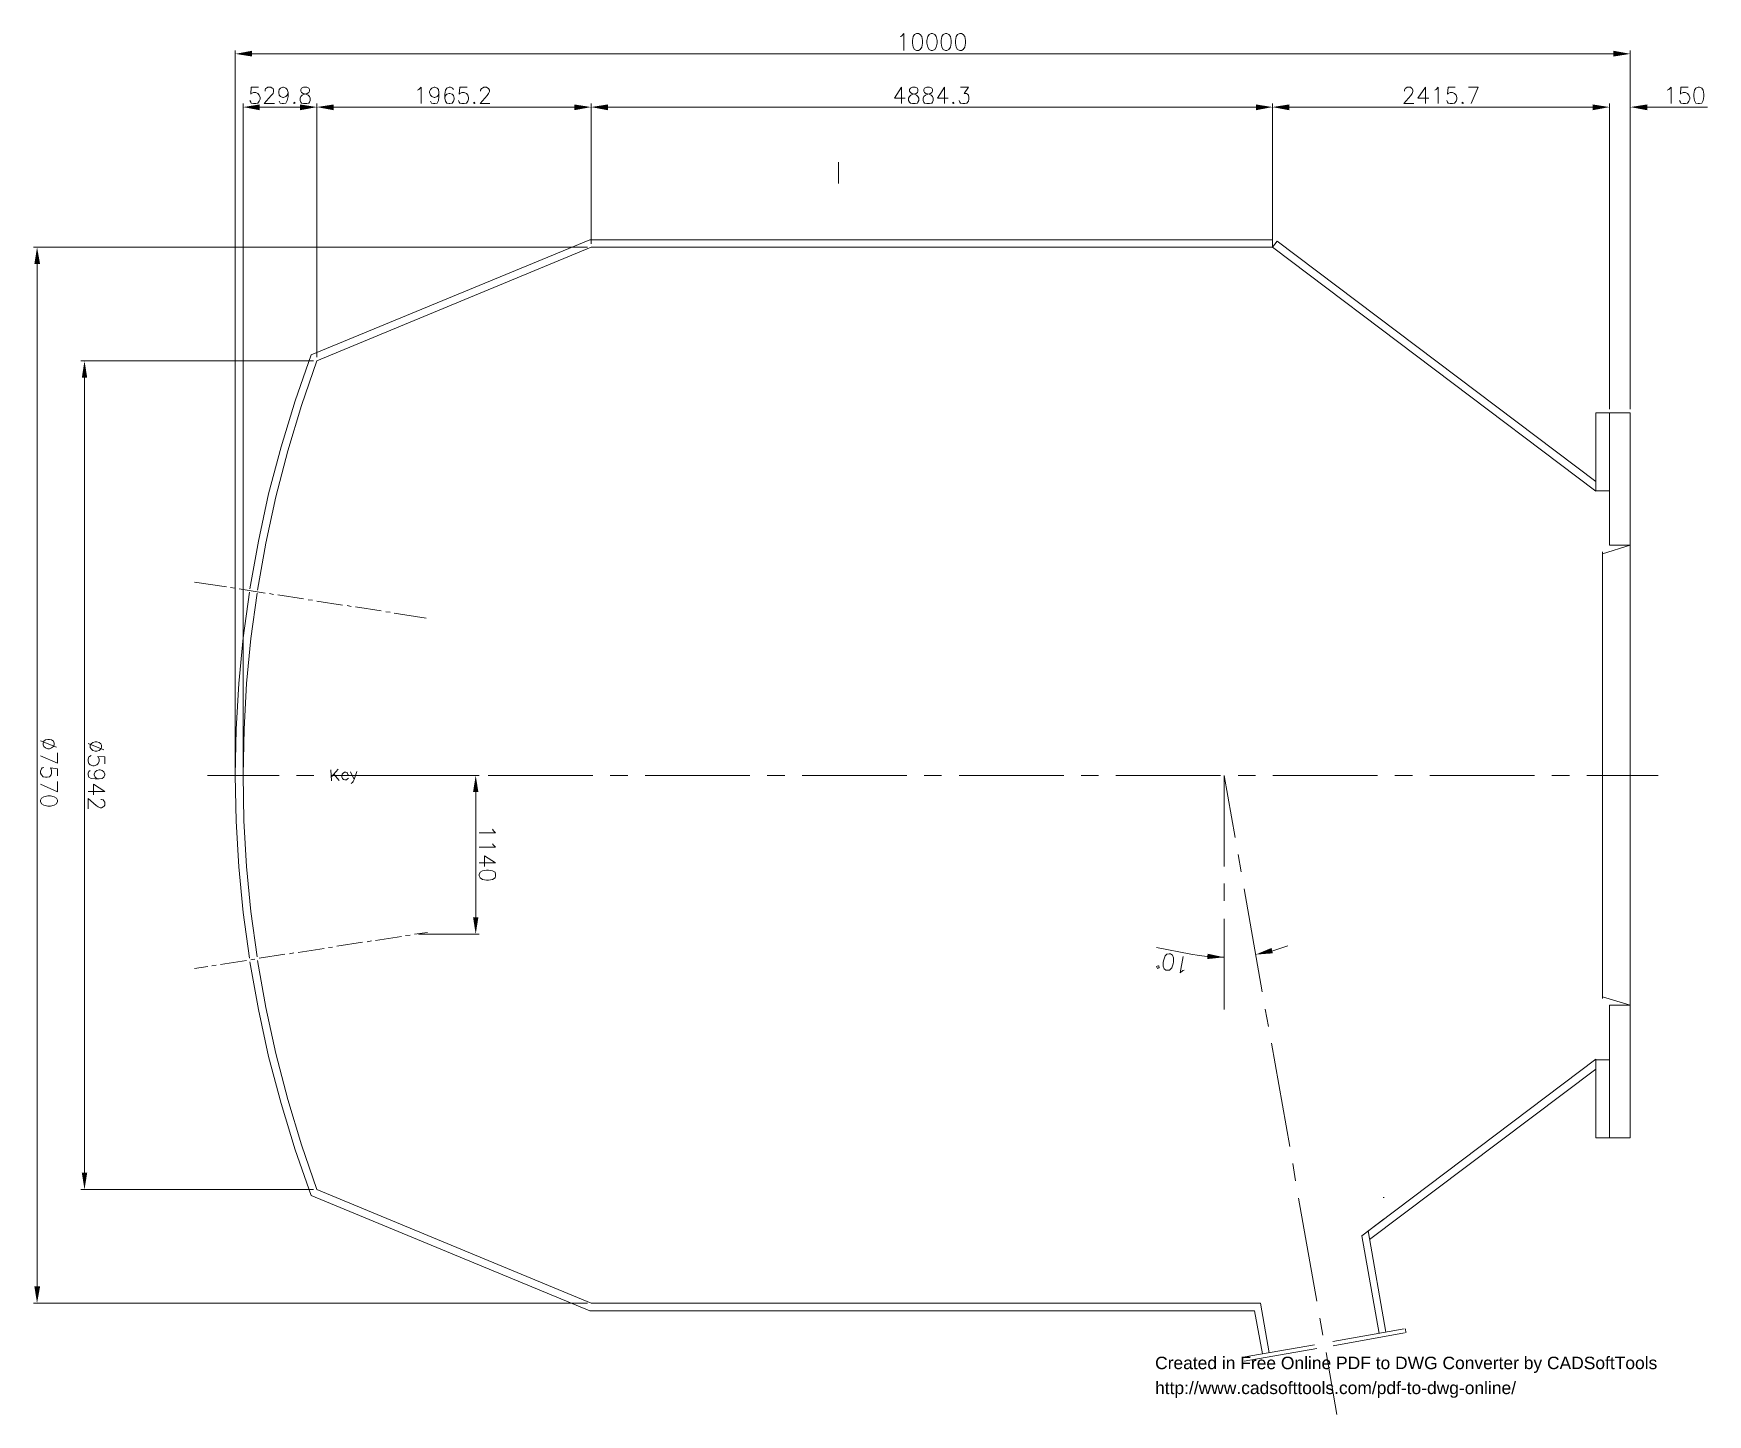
# Model space of a CAD drawing. Header units: millimetres. Extents: x 66 to 385, y 183 to 447.
import ezdxf

# ---------------------------------------------------------------- set-up
doc = ezdxf.new("R2010")
doc.units = ezdxf.units.MM
doc.header["$MEASUREMENT"] = 0
doc.layers.get('0').update_dxf_attribs({"linetype": 'CONTINUOUS'})
doc.layers.add('20FCBD0', color=7, linetype='CONTINUOUS')
doc.styles.add('20FCC60', font='Arial.ttf')

# ---------------------------------------------------------------- blocks, each defined once
blk = doc.blocks.new('20CE430')
at = {"layer": '20FCBD0', "color": 0, "true_color": 0x000001, "style": '20FCC60'}
for s, p in [('Created in Free Online PDF to DWG Converter by CADSoftTools', (0, 0)), ('http://www.cadsofttools.com/pdf-to-dwg-online/', (0, -2))]:
    blk.add_text(s, height=1, dxfattribs=at).set_placement(p)

msp = doc.modelspace()

# ---------------------------------------------------------------- hatches: boundary and pattern name
at = {"true_color": 0x000001}
for points in [[(107.44, 443.4), (107.44, 442.3), (104.22, 442.81)], [(367.28, 443.4), (367.28, 442.3), (370.5, 442.81)], [(108.88, 433.15), (108.88, 432.05), (105.75, 432.65)], [(116.59, 433.15), (116.59, 432.05), (119.8, 432.65)], [(123.02, 433.15), (123.02, 432.05), (119.8, 432.65)], [(168.91, 433.15), (168.91, 432.05), (172.13, 432.65)], [(175.34, 433.15), (175.34, 432.05), (172.13, 432.65)], [(299.04, 433.15), (299.04, 432.05), (302.18, 432.65)], [(305.39, 433.15), (305.39, 432.05), (302.18, 432.65)], [(363.3, 433.15), (363.3, 432.05), (366.52, 432.65)], [(363.3, 433.15), (363.3, 432.05), (366.52, 432.65)], [(373.72, 433.15), (373.72, 432.05), (370.5, 432.65)], [(66.97, 402.67), (65.87, 402.67), (66.38, 405.89)], [(75.95, 381), (74.93, 381), (75.44, 384.22)], [(150.62, 301.92), (149.61, 301.92), (150.11, 305.05)], [(150.62, 277.96), (149.61, 277.96), (150.11, 274.74)], [(302.26, 271.1), (302.01, 272.12), (298.96, 270.85)], [(289.81, 271.02), (289.73, 270), (292.95, 270.34)], [(75.95, 229.19), (74.93, 229.19), (75.44, 225.98)], [(66.97, 207.52), (65.87, 207.52), (66.38, 204.3)]]:
    msp.add_hatch(color=0, dxfattribs=at).paths.add_polyline_path(points)

# ---------------------------------------------------------------- linework, layer by layer
at = {"color": 0, "linetype": 'Continuous', "lineweight": 18, "true_color": 0x000005}
for p, q in [((104.22, 305.73), (104.22, 443.48)), ((370.5, 374.99), (370.5, 443.48)), ((105.75, 305.73), (105.75, 433.32)), ((119.8, 384.89), (119.8, 433.32)), ((119.8, 384.89), (119.8, 433.32)), ((172.13, 406.57), (172.13, 433.32)), ((172.13, 406.57), (172.13, 433.32)), ((302.18, 406.57), (302.18, 433.32)), ((302.18, 406.57), (302.18, 433.32)), ((366.52, 374.99), (366.52, 433.32)), ((366.52, 374.99), (366.52, 433.32)), ((370.5, 374.99), (370.5, 433.32)), ((171.45, 405.89), (65.7, 405.89)), ((119.13, 384.22), (74.76, 384.22)), ((136.82, 305.05), (150.79, 305.05)), ((139.19, 274.74), (150.79, 274.74)), ((119.13, 225.98), (74.76, 225.98)), ((171.45, 204.3), (65.7, 204.3))]:
    msp.add_line(p, q, dxfattribs=at)
at = {"color": 0, "linetype": 'Continuous', "lineweight": 18, "true_color": 0x000001}
for p, q in [((367.28, 442.81), (107.44, 442.81)), ((116.59, 432.65), (108.88, 432.65)), ((168.91, 432.65), (123.02, 432.65)), ((299.04, 432.65), (175.34, 432.65)), ((363.3, 432.65), (305.39, 432.65)), ((363.3, 432.65), (360.09, 432.65)), ((373.72, 432.65), (385.23, 432.65)), ((66.38, 402.67), (66.38, 207.52)), ((75.44, 381), (75.44, 229.19)), ((102.53, 341.04), (96.44, 341.97)), ((104.14, 340.78), (103.29, 340.95)), ((109.9, 339.85), (104.99, 340.7)), ((111.51, 339.6), (110.74, 339.77)), ((117.26, 338.75), (112.35, 339.51)), ((118.96, 338.5), (118.11, 338.58)), ((124.71, 337.57), (119.8, 338.33)), ((126.32, 337.31), (125.56, 337.48)), ((132.08, 336.47), (127.17, 337.23)), ((133.77, 336.21), (132.93, 336.3)), ((140.63, 335.11), (134.54, 336.04)), ((150.11, 301.92), (150.11, 277.96)), ((140.89, 275.08), (138.43, 274.74)), ((121.16, 272.03), (116.25, 271.27)), ((122.77, 272.29), (122, 272.2)), ((128.52, 273.22), (123.61, 272.46)), ((130.22, 273.47), (129.37, 273.3)), ((135.97, 274.32), (130.98, 273.56)), ((137.58, 274.57), (136.74, 274.49)), ((286.6, 270.93), (280.08, 272.2)), ((98.98, 268.56), (96.44, 268.22)), ((100.58, 268.82), (99.74, 268.73)), ((106.34, 269.75), (101.43, 268.99)), ((107.95, 270), (107.19, 269.83)), ((113.71, 270.93), (108.8, 270.17)), ((115.4, 271.19), (114.55, 271.02))]:
    msp.add_line(p, q, dxfattribs=at)
at = {"color": 0, "linetype": 'Continuous', "lineweight": 18, "true_color": 0x000007}
for p, q in [((231.39, 436.46), (231.39, 433.32)), ((239.61, 436.46), (239.61, 433.32)), ((331.39, 436.46), (331.39, 433.32)), ((219.37, 418.08), (219.37, 422.15)), ((171.87, 407.33), (118.7, 385.32)), ((172.13, 405.89), (119.8, 384.22)), ((302.18, 407.33), (171.87, 407.33)), ((302.18, 405.89), (172.13, 405.89)), ((302.18, 407.33), (302.18, 405.89)), ((363.9, 359.33), (302.18, 405.89)), ((363.9, 361.19), (303.11, 407.08)), ((370.5, 374.31), (363.9, 374.31)), ((363.9, 374.31), (363.9, 359.33)), ((366.52, 374.31), (366.52, 349)), ((370.5, 374.31), (370.5, 235.88)), ((366.52, 359.41), (363.81, 359.41)), ((365.17, 347.39), (370.5, 349)), ((370.5, 349), (366.52, 349)), ((365.17, 347.73), (365.17, 262.47)), ((70.1, 310.47), (67.06, 311.66)), ((79.16, 309.96), (76.12, 311.15)), ((122.43, 306.15), (122.6, 304.04)), ((123.87, 306.24), (122.51, 304.72)), ((123.02, 305.31), (124.04, 304.12)), ((79.33, 302.01), (76.12, 302.01)), ((153.92, 288.37), (150.79, 288.37)), ((365.17, 262.81), (370.5, 261.2)), ((370.5, 261.2), (366.52, 261.2)), ((366.52, 235.88), (366.52, 261.2)), ((363.9, 250.87), (319.28, 217.17)), ((366.52, 250.78), (363.81, 250.78)), ((363.9, 235.88), (363.9, 250.87)), ((363.9, 249), (320.72, 216.49)), ((370.5, 235.88), (363.9, 235.88)), ((171.87, 202.86), (118.7, 224.87)), ((172.13, 204.3), (119.8, 225.98)), ((323.51, 224.45), (323.34, 224.45)), ((323.51, 220.39), (319.28, 217.17)), ((320.46, 218.1), (323.85, 198.8)), ((319.28, 217.17), (322.58, 198.54)), ((298.79, 202.86), (171.87, 202.86)), ((299.89, 204.3), (172.13, 204.3)), ((298.79, 202.86), (300.31, 194.65)), ((299.89, 204.3), (301.58, 194.82)), ((313.69, 197.02), (327.32, 199.39)), ((313.77, 196.17), (327.41, 198.63)), ((327.58, 199.39), (327.66, 198.63)), ((296.59, 193.97), (310.22, 196.34)), ((296.76, 193.21), (310.64, 195.66))]:
    msp.add_line(p, q, dxfattribs=at)
at = {"color": 0, "linetype": 'Continuous', "lineweight": 18, "true_color": 0x000006}
for p, q in [((112.61, 305.05), (98.89, 305.05)), ((119.21, 305.05), (115.91, 305.05)), ((142.49, 305.05), (122.51, 305.05)), ((149.18, 305.05), (145.88, 305.05)), ((172.47, 305.05), (152.48, 305.05)), ((179.15, 305.05), (175.77, 305.05)), ((202.44, 305.05), (182.46, 305.05)), ((209.13, 305.05), (205.74, 305.05)), ((232.41, 305.05), (212.43, 305.05)), ((239.01, 305.05), (235.71, 305.05)), ((262.38, 305.05), (242.4, 305.05)), ((268.99, 305.05), (265.68, 305.05)), ((292.27, 305.05), (272.29, 305.05)), ((292.95, 305.05), (295.06, 293.2)), ((292.95, 305.05), (292.95, 287.7)), ((298.96, 305.05), (295.66, 305.05)), ((322.24, 305.05), (302.26, 305.05)), ((328.93, 305.05), (325.54, 305.05)), ((352.21, 305.05), (332.23, 305.05)), ((358.9, 305.05), (355.52, 305.05)), ((375.84, 305.05), (362.2, 305.05)), ((295.66, 289.98), (296.25, 286.68)), ((292.95, 284.4), (292.95, 281.09)), ((296.76, 283.38), (300.23, 263.74)), ((292.95, 277.71), (292.95, 260.35)), ((300.82, 260.43), (301.41, 257.13)), ((302.01, 253.92), (305.48, 234.19)), ((306.07, 230.97), (306.58, 227.67)), ((307.17, 224.37), (310.64, 204.72)), ((311.23, 201.42), (311.83, 198.2)), ((312.42, 194.9), (314.45, 183.05))]:
    msp.add_line(p, q, dxfattribs=at)
at = {"color": 0, "linetype": 'Continuous', "lineweight": 18, "true_color": 0x000007}
for points in [[(231.14, 446.11), (231.39, 446.19), (231.82, 446.7), (231.82, 443.48)], [(108.63, 436.46), (107.27, 436.46), (107.19, 435.1), (107.27, 435.27), (107.7, 435.44), (108.12, 435.44), (108.54, 435.27), (108.8, 434.93), (108.97, 434.51), (108.97, 434.17), (108.8, 433.75), (108.54, 433.41), (108.12, 433.32), (107.7, 433.32), (107.27, 433.41), (107.19, 433.58), (107.02, 433.92)], [(109.9, 435.69), (109.9, 435.86), (109.98, 436.2), (110.15, 436.29), (110.41, 436.46), (111, 436.46), (111.25, 436.29), (111.42, 436.2), (111.51, 435.86), (111.51, 435.61), (111.42, 435.27), (111.08, 434.85), (109.73, 433.32), (111.68, 433.32)], [(114.3, 435.44), (114.13, 434.93), (113.88, 434.68), (113.45, 434.51), (113.28, 434.51), (112.86, 434.68), (112.61, 434.93), (112.52, 435.44), (112.52, 435.61), (112.61, 436.03), (112.86, 436.29), (113.28, 436.46), (113.45, 436.46), (113.88, 436.29), (114.13, 436.03), (114.3, 435.44), (114.3, 434.68), (114.13, 433.92), (113.88, 433.41), (113.45, 433.32), (113.2, 433.32), (112.78, 433.41), (112.61, 433.75)], [(139.02, 435.86), (139.28, 436.03), (139.7, 436.46), (139.7, 433.32)], [(143.09, 435.44), (143, 434.93), (142.75, 434.68), (142.32, 434.51), (142.16, 434.51), (141.73, 434.68), (141.48, 434.93), (141.31, 435.44), (141.31, 435.61), (141.48, 436.03), (141.73, 436.29), (142.16, 436.46), (142.32, 436.46), (142.75, 436.29), (143, 436.03), (143.09, 435.44), (143.09, 434.68), (143, 433.92), (142.75, 433.41), (142.32, 433.32), (142.07, 433.32), (141.65, 433.41), (141.48, 433.75)], [(145.88, 436.03), (145.71, 436.29), (145.29, 436.46), (145.03, 436.46), (144.61, 436.29), (144.36, 435.86), (144.19, 435.1), (144.19, 434.34), (144.36, 433.75), (144.61, 433.41), (145.03, 433.32), (145.2, 433.32), (145.63, 433.41), (145.88, 433.75), (145.97, 434.17), (145.97, 434.34), (145.88, 434.85), (145.63, 435.1), (145.2, 435.27), (145.03, 435.27), (144.61, 435.1), (144.36, 434.85), (144.19, 434.34)], [(148.51, 436.46), (147.07, 436.46), (146.98, 435.1), (147.07, 435.27), (147.49, 435.44), (147.91, 435.44), (148.34, 435.27), (148.59, 434.93), (148.76, 434.51), (148.76, 434.17), (148.59, 433.75), (148.34, 433.41), (147.91, 433.32), (147.49, 433.32), (147.07, 433.41), (146.98, 433.58), (146.81, 433.92)], [(151.05, 435.69), (151.05, 435.86), (151.21, 436.2), (151.38, 436.29), (151.64, 436.46), (152.15, 436.46), (152.4, 436.29), (152.57, 436.2), (152.74, 435.86), (152.74, 435.61), (152.57, 435.27), (152.32, 434.85), (150.96, 433.32), (152.82, 433.32)], [(231.39, 436.46), (230.04, 434.34), (232.07, 434.34)], [(239.61, 436.46), (238.25, 434.34), (240.28, 434.34)], [(242.65, 436.46), (244.18, 436.46), (243.33, 435.27), (243.76, 435.27), (244.01, 435.1), (244.18, 434.93), (244.26, 434.51), (244.26, 434.17), (244.18, 433.75), (243.84, 433.41), (243.5, 433.32), (243.08, 433.32), (242.65, 433.41), (242.49, 433.58), (242.4, 433.92)], [(327.41, 435.69), (327.41, 435.86), (327.49, 436.2), (327.66, 436.29), (327.91, 436.46), (328.51, 436.46), (328.76, 436.29), (328.85, 436.2), (329.01, 435.86), (329.01, 435.61), (328.85, 435.27), (328.59, 434.85), (327.24, 433.32), (329.18, 433.32)], [(331.39, 436.46), (329.95, 434.34), (332.06, 434.34)], [(333.16, 435.86), (333.42, 436.03), (333.84, 436.46), (333.84, 433.32)], [(337.06, 436.46), (335.7, 436.46), (335.62, 435.1), (335.7, 435.27), (336.13, 435.44), (336.55, 435.44), (336.97, 435.27), (337.23, 434.93), (337.4, 434.51), (337.4, 434.17), (337.23, 433.75), (336.97, 433.41), (336.55, 433.32), (336.13, 433.32), (335.7, 433.41), (335.62, 433.58), (335.45, 433.92)], [(340.11, 433.32), (341.46, 436.46), (339.6, 436.46)], [(377.53, 435.86), (377.87, 436.03), (378.29, 436.46), (378.29, 433.32)], [(381.51, 436.46), (380.15, 436.46), (380.07, 435.1), (380.15, 435.27), (380.58, 435.44), (381, 435.44), (381.42, 435.27), (381.68, 434.93), (381.85, 434.51), (381.85, 434.17), (381.68, 433.75), (381.42, 433.41), (381, 433.32), (380.58, 433.32), (380.15, 433.41), (380.07, 433.58), (379.9, 433.92)], [(302.18, 407.33), (302.18, 405.89), (303.11, 407.08)], [(118.7, 385.32), (115.65, 376.6), (112.95, 367.79), (110.57, 358.82), (108.63, 349.76), (107.02, 340.7)], [(119.8, 384.22), (116.84, 375.67), (114.22, 367.03), (111.93, 358.22), (110.07, 349.42), (108.46, 340.44)], [(106.93, 340.02), (105.75, 331.3), (104.9, 322.58), (104.39, 313.86), (104.22, 305.05), (104.39, 296.33), (104.9, 287.61), (105.75, 278.89), (106.93, 270.17)], [(108.37, 339.85), (107.19, 331.22), (106.34, 322.58), (105.92, 313.86), (105.75, 305.14), (105.83, 296.42), (106.34, 287.7), (107.19, 279.06), (108.37, 270.43)], [(67.06, 308.78), (70.27, 307.42), (70.27, 309.37)], [(79.33, 307.26), (79.33, 308.61), (77.89, 308.69), (78.06, 308.61), (78.23, 308.19), (78.23, 307.76), (78.06, 307.34), (77.81, 307.09), (77.3, 306.92), (77.05, 306.92), (76.54, 307.09), (76.28, 307.34), (76.12, 307.76), (76.12, 308.19), (76.28, 308.61), (76.37, 308.69), (76.71, 308.86)], [(70.27, 304.97), (70.27, 306.32), (68.92, 306.49), (69.09, 306.32), (69.17, 305.9), (69.17, 305.48), (69.09, 305.14), (68.75, 304.8), (68.33, 304.72), (67.99, 304.72), (67.56, 304.8), (67.23, 305.14), (67.06, 305.48), (67.06, 305.9), (67.23, 306.32), (67.39, 306.49), (67.65, 306.58)], [(67.06, 303.36), (70.27, 301.92), (70.27, 303.87)], [(78.23, 304.38), (77.81, 304.46), (77.47, 304.72), (77.3, 305.14), (77.3, 305.31), (77.47, 305.73), (77.81, 305.99), (78.23, 306.15), (78.4, 306.15), (78.82, 305.99), (79.16, 305.73), (79.33, 305.31), (79.33, 305.14), (79.16, 304.72), (78.82, 304.46), (78.23, 304.38), (77.47, 304.38), (76.71, 304.46), (76.28, 304.72), (76.12, 305.14), (76.12, 305.48), (76.28, 305.82), (76.54, 305.99)], [(124.54, 304.97), (125.81, 305.05), (125.73, 305.22), (125.65, 305.48), (125.56, 305.56), (125.31, 305.65), (125.05, 305.65), (124.8, 305.48), (124.63, 305.31), (124.54, 304.97), (124.54, 304.8), (124.71, 304.46), (124.88, 304.29), (125.14, 304.21), (125.48, 304.21), (125.65, 304.38), (125.81, 304.55)], [(126.24, 305.73), (126.92, 304.29), (127.42, 305.82)], [(126.92, 304.29), (126.75, 303.87), (126.58, 303.7), (126.41, 303.61), (126.32, 303.53)], [(78.57, 300.48), (78.66, 300.48), (78.99, 300.4), (79.16, 300.23), (79.33, 299.97), (79.33, 299.38), (79.16, 299.13), (78.99, 299.04), (78.66, 298.87), (78.4, 298.87), (78.06, 299.04), (77.64, 299.3), (76.12, 300.65), (76.12, 298.7)], [(79.33, 302.01), (77.13, 303.36), (77.13, 301.33)], [(153.33, 294.81), (153.5, 294.47), (153.92, 294.13), (150.79, 294.13)], [(153.33, 292.02), (153.5, 291.76), (153.92, 291.34), (150.79, 291.34)], [(153.92, 288.37), (151.81, 289.73), (151.81, 287.7)], [(107.02, 269.49), (108.63, 260.35), (110.57, 251.38), (112.95, 242.4), (115.65, 233.6), (118.7, 224.87)], [(108.46, 269.75), (110.07, 260.77), (111.93, 251.97), (114.22, 243.16), (116.84, 234.53), (119.8, 225.98)], [(285.33, 267.89), (285.07, 267.8), (284.56, 267.38), (285.16, 270.51)]]:
    msp.add_lwpolyline(points, dxfattribs=at)
for points in [[(234.27, 446.7), (233.85, 446.53), (233.6, 446.11), (233.51, 445.35), (233.51, 444.84), (233.6, 444.08), (233.85, 443.65), (234.27, 443.48), (234.61, 443.48), (234.95, 443.65), (235.29, 444.08), (235.37, 444.84), (235.37, 445.35), (235.29, 446.11), (234.95, 446.53), (234.61, 446.7)], [(237.07, 446.7), (236.64, 446.53), (236.39, 446.11), (236.22, 445.35), (236.22, 444.84), (236.39, 444.08), (236.64, 443.65), (237.07, 443.48), (237.32, 443.48), (237.74, 443.65), (238, 444.08), (238.17, 444.84), (238.17, 445.35), (238, 446.11), (237.74, 446.53), (237.32, 446.7)], [(239.78, 446.7), (239.35, 446.53), (239.1, 446.11), (238.93, 445.35), (238.93, 444.84), (239.1, 444.08), (239.35, 443.65), (239.78, 443.48), (240.03, 443.48), (240.45, 443.65), (240.71, 444.08), (240.88, 444.84), (240.88, 445.35), (240.71, 446.11), (240.45, 446.53), (240.03, 446.7)], [(242.49, 446.7), (242.06, 446.53), (241.81, 446.11), (241.72, 445.35), (241.72, 444.84), (241.81, 444.08), (242.06, 443.65), (242.49, 443.48), (242.82, 443.48), (243.16, 443.65), (243.5, 444.08), (243.59, 444.84), (243.59, 445.35), (243.5, 446.11), (243.16, 446.53), (242.82, 446.7)], [(117.26, 436.46), (116.84, 436.29), (116.76, 436.03), (116.76, 435.69), (116.84, 435.44), (117.18, 435.27), (117.69, 435.1), (118.11, 434.93), (118.36, 434.68), (118.53, 434.34), (118.53, 433.92), (118.36, 433.58), (118.28, 433.41), (117.86, 433.32), (117.26, 433.32), (116.84, 433.41), (116.76, 433.58), (116.59, 433.92), (116.59, 434.34), (116.76, 434.68), (117.01, 434.93), (117.43, 435.1), (117.94, 435.27), (118.28, 435.44), (118.36, 435.69), (118.36, 436.03), (118.28, 436.29), (117.86, 436.46)], [(233.51, 436.46), (233.09, 436.29), (232.92, 436.03), (232.92, 435.69), (233.09, 435.44), (233.34, 435.27), (233.85, 435.1), (234.27, 434.93), (234.53, 434.68), (234.7, 434.34), (234.7, 433.92), (234.53, 433.58), (234.44, 433.41), (234.02, 433.32), (233.51, 433.32), (233.09, 433.41), (232.92, 433.58), (232.75, 433.92), (232.75, 434.34), (232.92, 434.68), (233.17, 434.93), (233.6, 435.1), (234.19, 435.27), (234.44, 435.44), (234.53, 435.69), (234.53, 436.03), (234.44, 436.29), (234.02, 436.46)], [(236.22, 436.46), (235.8, 436.29), (235.63, 436.03), (235.63, 435.69), (235.8, 435.44), (236.05, 435.27), (236.64, 435.1), (237.07, 434.93), (237.32, 434.68), (237.41, 434.34), (237.41, 433.92), (237.32, 433.58), (237.15, 433.41), (236.73, 433.32), (236.22, 433.32), (235.8, 433.41), (235.63, 433.58), (235.54, 433.92), (235.54, 434.34), (235.63, 434.68), (235.97, 434.93), (236.39, 435.1), (236.9, 435.27), (237.15, 435.44), (237.32, 435.69), (237.32, 436.03), (237.15, 436.29), (236.73, 436.46)], [(383.46, 436.46), (383.03, 436.29), (382.78, 435.86), (382.61, 435.1), (382.61, 434.68), (382.78, 433.92), (383.03, 433.41), (383.46, 433.32), (383.71, 433.32), (384.13, 433.41), (384.39, 433.92), (384.56, 434.68), (384.56, 435.1), (384.39, 435.86), (384.13, 436.29), (383.71, 436.46)], [(115.49, 433.58), (115.4, 433.41), (115.49, 433.32), (115.65, 433.41)], [(149.86, 433.58), (149.69, 433.41), (149.86, 433.32), (149.94, 433.41)], [(241.3, 433.58), (241.13, 433.41), (241.3, 433.32), (241.38, 433.41)], [(338.5, 433.58), (338.33, 433.41), (338.5, 433.32), (338.58, 433.41)], [(69.68, 311.23), (69.51, 311.57), (69.17, 311.83), (68.75, 311.91), (68.41, 311.91), (67.99, 311.83), (67.65, 311.57), (67.56, 311.23), (67.56, 310.9), (67.65, 310.56), (67.99, 310.3), (68.41, 310.13), (68.75, 310.13), (69.17, 310.3), (69.51, 310.56), (69.68, 310.9)], [(78.66, 310.81), (78.57, 311.07), (78.23, 311.32), (77.81, 311.49), (77.47, 311.49), (77.05, 311.32), (76.71, 311.07), (76.54, 310.81), (76.54, 310.39), (76.71, 310.13), (77.05, 309.8), (77.47, 309.71), (77.81, 309.71), (78.23, 309.8), (78.57, 310.13), (78.66, 310.39)], [(70.27, 300.31), (70.1, 300.74), (69.68, 300.99), (68.92, 301.16), (68.41, 301.16), (67.65, 300.99), (67.23, 300.74), (67.06, 300.31), (67.06, 300.06), (67.23, 299.64), (67.65, 299.38), (68.41, 299.21), (68.92, 299.21), (69.68, 299.38), (70.1, 299.64), (70.27, 300.06)], [(153.92, 286.17), (153.84, 286.6), (153.33, 286.85), (152.57, 286.94), (152.15, 286.94), (151.38, 286.85), (150.96, 286.6), (150.79, 286.17), (150.79, 285.92), (150.96, 285.5), (151.38, 285.16), (152.15, 285.07), (152.57, 285.07), (153.33, 285.16), (153.84, 285.5), (153.92, 285.92)], [(280.08, 268.56), (280.16, 268.31), (280.25, 268.22), (280.5, 268.31), (280.59, 268.39), (280.5, 268.65), (280.42, 268.73), (280.16, 268.65)], [(282.11, 267.89), (282.53, 267.89), (282.96, 268.31), (283.21, 269.07), (283.29, 269.49), (283.29, 270.26), (283.13, 270.76), (282.7, 271.02), (282.45, 271.02), (282.02, 270.93), (281.69, 270.59), (281.43, 269.83), (281.35, 269.41), (281.35, 268.65), (281.52, 268.14), (281.86, 267.89)]]:
    msp.add_lwpolyline(points, close=True, dxfattribs=at)
at = {"color": 0, "linetype": 'Continuous', "lineweight": 18, "true_color": 0x000001}
for points in [[(302.09, 271.53), (303.61, 272.03), (305.14, 272.54)], [(286.6, 270.93), (288.21, 270.68), (289.73, 270.51), (291.34, 270.34), (292.95, 270.34)], [(286.6, 270.93), (288.21, 270.68), (289.73, 270.51)]]:
    msp.add_lwpolyline(points, dxfattribs=at)

# ---------------------------------------------------------------- block references
at = {"layer": '20FCBD0', "color": 0, "true_color": 0x000000, "xscale": 2.379217087025517, "yscale": 2.379217087025517, "zscale": 2.379217087025517}
msp.add_blockref('20CE430', (279.79, 191.71), dxfattribs=at)

doc.saveas('drawing.dxf')
